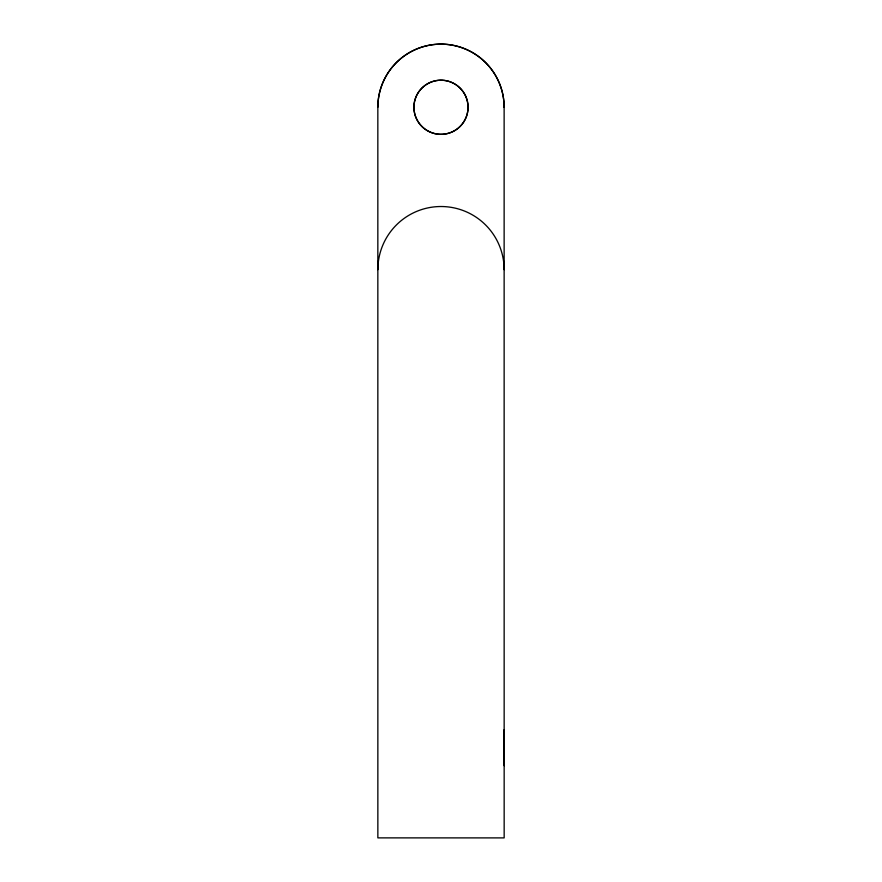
<?xml version="1.0" encoding="UTF-8"?>
<svg xmlns="http://www.w3.org/2000/svg" width="882" height="882" viewBox="0 0 882 882"><rect width="100%" height="100%" fill="white"/><g stroke="black" fill="none" stroke-linecap="round" stroke-linejoin="round"><path stroke-width="1.32" d="M504.129 107.24L504.162 837.9L377.86 837.878L377.838 107.251A63.151 63.151 0 0 1 440.978 44.133A63.151 63.151 0 0 1 504.129 107.262A63.151 63.151 0 0 0 440.978 44.133A63.151 63.151 0 0 0 377.838 107.273M504.162 729.612L504.162 765.697M377.86 269.671A63.14 63.14 0 0 1 441 206.52A63.14 63.14 0 0 1 504.14 269.671M421.85 126.413A27.066 27.066 0 0 0 467.129 114.274A27.066 27.066 0 0 0 433.977 81.122A27.066 27.066 0 0 0 421.85 126.402A27.066 27.066 0 0 0 467.129 114.263A27.066 27.066 0 0 0 433.977 81.133A27.066 27.066 0 0 0 421.85 126.413"/></g></svg>
